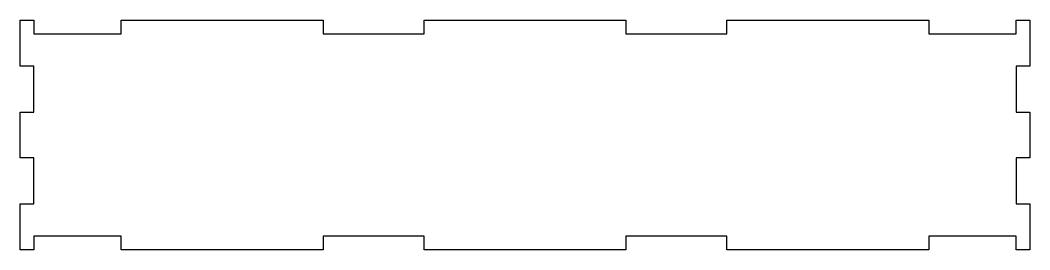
# Model space of a CAD drawing. Header units: millimetres. Extents: x -220 to 0, y -50 to 0.
import ezdxf

# ---------------------------------------------------------------- set-up
doc = ezdxf.new("R2010")
doc.units = ezdxf.units.MM
doc.layers.get('0').update_dxf_attribs({"linetype": 'CONTINUOUS'})

msp = doc.modelspace()

# ---------------------------------------------------------------- linework, layer by layer
msp.add_lwpolyline([(-154, -50), (-198, -50), (-198, -47), (-217, -47), (-217, -50), (-220, -50), (-220, -40), (-217, -40), (-217, -30), (-220, -30), (-220, -20), (-217, -20), (-217, -10), (-220, -10), (-220, 0), (-217, 0), (-217, -3), (-198, -3), (-198, 0), (-154, 0), (-154, -3), (-132, -3), (-132, 0), (-88, 0), (-88, -3), (-66, -3), (-66, 0), (-22, 0), (-22, -3), (-3, -3), (-3, 0), (0, 0), (0, -10), (-3, -10), (-3, -20), (0, -20), (0, -30), (-3, -30), (-3, -40), (0, -40), (0, -50), (-3, -50), (-3, -47), (-22, -47), (-22, -50), (-66, -50), (-66, -47), (-88, -47), (-88, -50), (-132, -50), (-132, -47), (-154, -47)], close=True)

doc.saveas('drawing.dxf')
